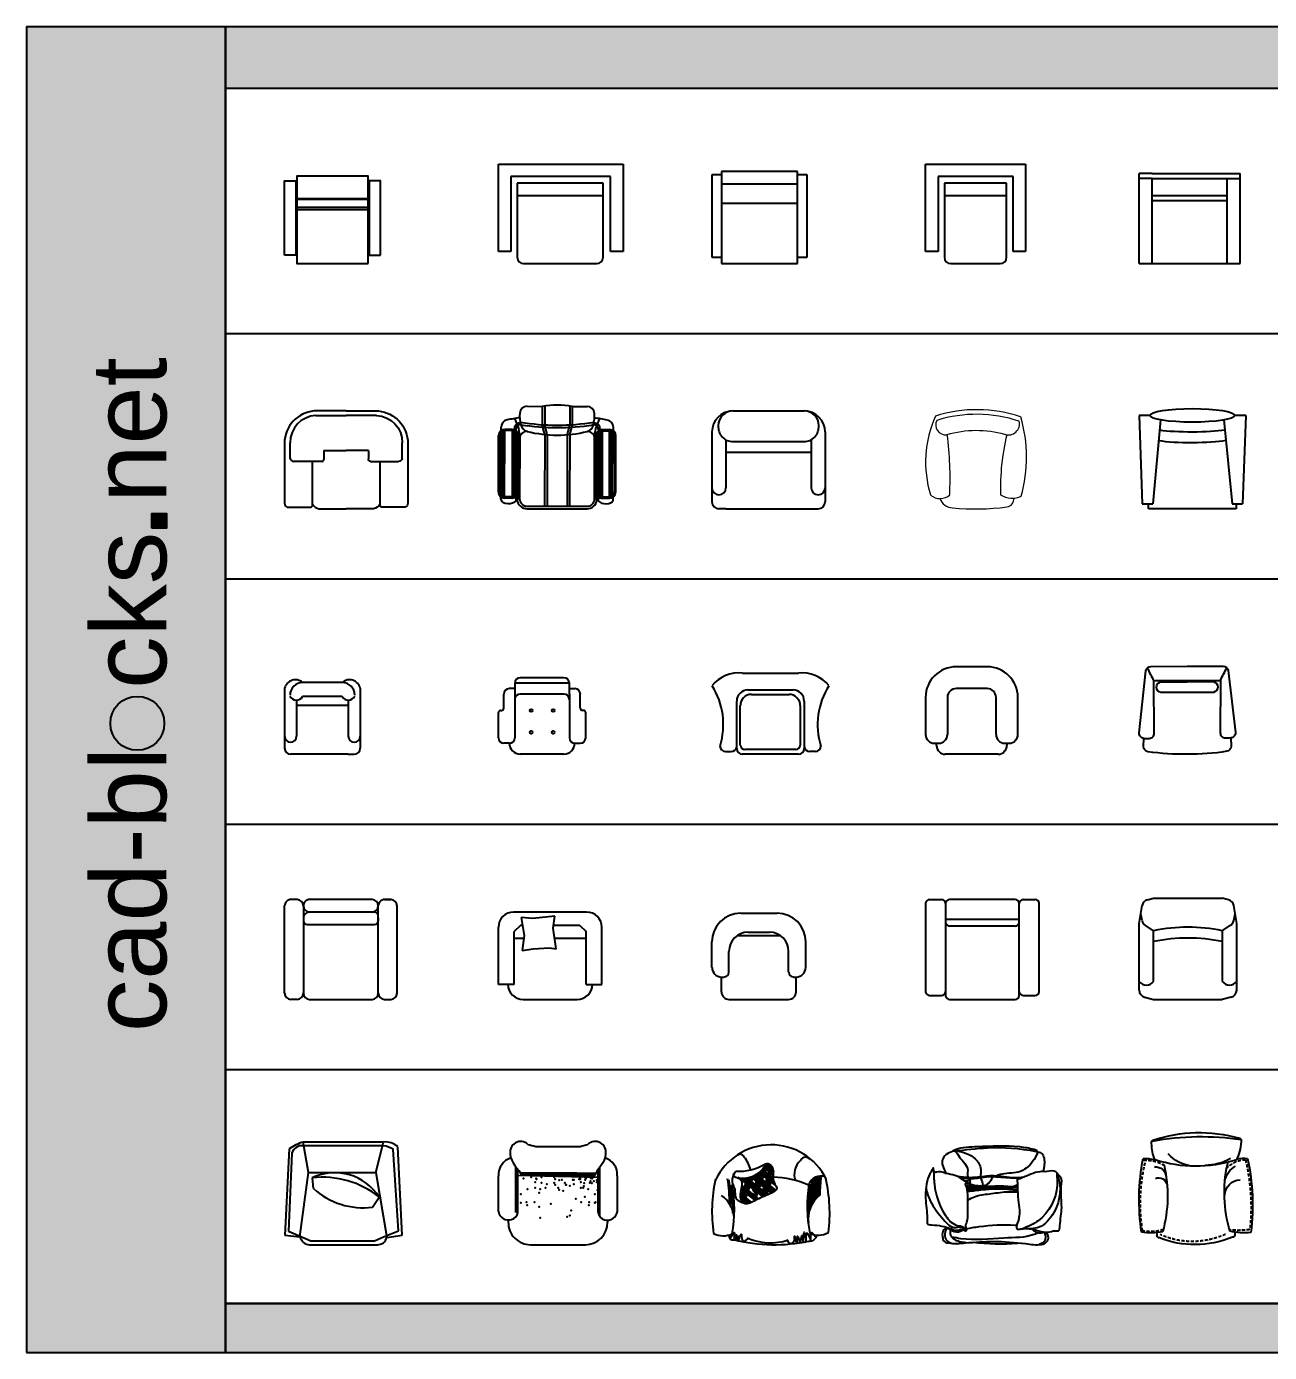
# Model space of a CAD drawing. Header units: millimetres. Extents: x 1046 to 21830, y 17926 to 28544.
# Drawn here: x 1046 to 11003, y 17926 to 28544 of the extents above; entities that cross this region are included whole.
import ezdxf

# ---------------------------------------------------------------- set-up
doc = ezdxf.new("R2010")
doc.units = ezdxf.units.MM
doc.linetypes.add('0', pattern=[0])
doc.linetypes.add('DASHED2', pattern=[0.375, 0.25, -0.125])
doc.layers.add('www.cad-blocks.net', color=7, linetype='Continuous')
doc.styles.get("Standard").update_dxf_attribs({"font": 'arial.ttf'})

# ---------------------------------------------------------------- blocks, each defined once
blk = doc.blocks.new('A$C03C326CD')
for p, q in [((98, 453), (669, 453)), ((98, 434), (668, 434))]:
    blk.add_line(p, q)
for points in [[(0, 66), (0, 662), (89, 662), (89, 66)], [(669, 522), (669, 700), (98, 700), (98, 522)], [(767, 66), (767, 662), (678, 662), (678, 66)], [(669, 0), (669, 512), (98, 512), (98, 0)]]:
    blk.add_lwpolyline(points, close=True)
blk = doc.blocks.new('A$C6CB91D56')
for p, q in [((0, 96), (0, 796)), ((0, 796), (999, 796)), ((999, 796), (999, 96)), ((100, 696), (100, 96)), ((899, 696), (100, 696)), ((151, 645), (151, 50)), ((839, 645), (151, 645)), ((839, 50), (839, 645)), ((899, 96), (899, 696)), ((151, 544), (839, 544)), ((100, 96), (0, 96)), ((201, 0), (789, 0)), ((999, 96), (899, 96))]:
    blk.add_line(p, q)
for centre, start, end in [((201, 50), 180, 270), ((789, 50), 270, 0)]:
    blk.add_arc(centre, 50, start, end)
blk = doc.blocks.new('A$C3012065B')
at = {"linetype": 'ByBlock'}
for p, q in [((76, 711), (0, 711)), ((0, 711), (0, 51)), ((686, 737), (76, 737)), ((76, 737), (76, 0)), ((686, 0), (686, 737)), ((762, 711), (686, 711)), ((762, 51), (762, 711)), ((686, 635), (76, 635)), ((76, 483), (686, 483)), ((0, 51), (76, 51)), ((76, 0), (686, 0)), ((686, 51), (762, 51))]:
    blk.add_line(p, q, dxfattribs=at)
blk = doc.blocks.new('A$C17377973')
for p, q in [((0, 96), (0, 796)), ((0, 796), (801, 796)), ((734, 796), (757, 796)), ((801, 796), (801, 96)), ((100, 696), (100, 96)), ((701, 696), (100, 696)), ((151, 645), (151, 50)), ((648, 645), (151, 645)), ((648, 50), (648, 645)), ((701, 96), (701, 696)), ((151, 544), (648, 544)), ((100, 96), (0, 96)), ((801, 96), (701, 96)), ((201, 0), (598, 0))]:
    blk.add_line(p, q)
for centre, start, end in [((201, 50), 180, 270), ((598, 50), 270, 0)]:
    blk.add_arc(centre, 50, start, end)
blk = doc.blocks.new('A$C7EDA418E')
at = {"ltscale": 100}
for points in [[(0, 0), (0, 900)], [(130, 900), (0, 900)], [(130, 850), (0, 850)], [(130, 900), (1010, 900)], [(130, 850), (1010, 850)], [(130, 0), (130, 850)], [(880, 0), (880, 850)], [(1010, 0), (1010, 900)], [(130, 682), (880, 682)], [(130, 632), (880, 632)], [(0, 0), (1010, 0)]]:
    blk.add_lwpolyline(points, dxfattribs=at)
blk = doc.blocks.new('A$C092F4DCE')
for p, q in [((250, 747), (493, 747)), ((493, 785), (260, 785)), ((493, 785), (726, 785)), ((736, 747), (493, 747)), ((0, 550), (0, 44)), ((986, 550), (986, 44)), ((44, 404), (44, 529)), ((315, 467), (315, 400)), ((315, 467), (493, 467)), ((671, 467), (493, 467)), ((671, 467), (671, 400)), ((942, 404), (942, 529)), ((298, 379), (74, 379)), ((222, 23), (222, 374)), ((688, 379), (912, 379)), ((764, 23), (764, 374)), ((21, 13), (207, 13)), ((965, 13), (779, 13)), ((275, 0), (493, 0)), ((711, 0), (493, 0))]:
    blk.add_line(p, q)
for centre, major_axis, start_param, end_param in [((260, 523), (-185, 185), 5.497787, 6.965606), ((259, 532), (-152, -152), 3.96922, 5.515036), ((74, 409), (-21.4, -21.4), -0.621926, 0.775969), ((294, 400), (-15.3, -15.3), 1.006219, 2.356194), ((34, 44), (-24.3, -24.3), -0.785398, 0.391074), ((207, 28), (-11.1, 11.1), 2.356194, 3.596215), ((296, 85), (-61.8, 61.8), 1.350196, 2.114626)]:
    blk.add_ellipse(centre, major_axis=major_axis, ratio=1, start_param=start_param, end_param=end_param)
at = {"extrusion": (0, 0, -1)}
for centre, major_axis, start_param, end_param in [((726, 523), (185, 185), 5.497787, 6.965606), ((727, 532), (152, -152), 3.96922, 5.515036), ((692, 400), (15.3, -15.3), 1.006219, 2.356194), ((912, 409), (21.4, -21.4), -0.621926, 0.775969), ((690, 85), (61.8, 61.8), 1.350196, 2.114626), ((779, 28), (11.1, 11.1), 2.356194, 3.596215), ((952, 44), (24.3, -24.3), -0.785398, 0.391074)]:
    blk.add_ellipse(centre, major_axis=major_axis, ratio=1, start_param=start_param, end_param=end_param, dxfattribs=at)
blk = doc.blocks.new('A$C1F3B0EC3')
blk.add_blockref('A$C092F4DCE', (0, 0))
blk = doc.blocks.new('A$C1D431C04')
for p, q in [((231, 821), (351, 820)), ((351, 820), (351, 671)), ((371, 824), (371, 671)), ((571, 823), (571, 671)), ((591, 820), (591, 671)), ((591, 820), (711, 820)), ((21, 626), (21, 653)), ((125, 637), (125, 634)), ((140, 637), (140, 626)), ((921, 625), (921, 652)), ((0, 136), (1, 586)), ((11, 586), (10, 136)), ((25, 93), (26, 630)), ((35, 89), (36, 634)), ((50, 86), (51, 634)), ((110, 636), (51, 636)), ((110, 626), (51, 626)), ((110, 634), (110, 86)), ((125, 634), (125, 88)), ((135, 629), (135, 93)), ((150, 586), (150, 136)), ((160, 586), (160, 136)), ((171, 561), (170, 81)), ((371, 596), (370, 20)), ((391, 596), (390, 20)), ((551, 595), (550, 20)), ((571, 595), (570, 20)), ((771, 560), (770, 80)), ((771, 560), (770, 80)), ((770, 80), (771, 560)), ((770, 80), (771, 560)), ((770, 80), (771, 560)), ((770, 80), (771, 560)), ((771, 560), (770, 80)), ((781, 585), (780, 135)), ((791, 585), (790, 135)), ((801, 636), (801, 625)), ((806, 628), (805, 92)), ((816, 633), (815, 87)), ((816, 636), (816, 633)), ((831, 633), (830, 85)), ((831, 635), (891, 635)), ((831, 625), (891, 625)), ((890, 85), (891, 633)), ((905, 87), (906, 633)), ((915, 92), (916, 628)), ((931, 585), (930, 135)), ((940, 135), (941, 585)), ((155, 114), (155, 76)), ((785, 113), (785, 75)), ((20, 78), (20, 96)), ((110, 96), (50, 96)), ((110, 86), (50, 86)), ((140, 96), (140, 61)), ((230, 21), (710, 20)), ((231, 1), (710, 0)), ((800, 95), (800, 61)), ((830, 95), (890, 95)), ((830, 85), (890, 85)), ((920, 77), (920, 95))]:
    blk.add_line(p, q)
for centre, radius, start, end in [((430, 747), 260, 176.0521, 196.3511), ((231, 761), 60, 89.9245, 176.0521), ((470, 105), 725, 80.3973, 99.4518), ((711, 760), 60, 3.797, 89.9245), ((511, 747), 260, 343.498, 3.797), ((81, 653), 60, 101.2265, 179.9245), ((468, -1299), 2050, 98.3397, 101.2265), ((178, 637), 52.1, 90.844, 179.3298), ((-82, 581), 253, 355.51, 34.1639), ((178, 637), 37.1, 85.0816, 179.3298), ((473, 2452), 1782, 260.384, 279.4651), ((244, 683), 63.7, 188.3982, 258.1178), ((473, 2482), 1832, 260.8203, 279.0288), ((-5362, -877), 5919, 14.4082, 15.1631), ((-5362, -877), 5939, 14.4082, 15.1631), ((6299, -893), 5939, 164.686, 165.4409), ((6299, -893), 5919, 164.686, 165.4409), ((698, 682), 63.7, 281.7313, 351.4509), ((764, 636), 37.1, 0.5193, 94.7675), ((764, 636), 52.1, 0.5193, 89.0051), ((1023, 579), 253, 145.6852, 184.3391), ((468, -1299), 2050, 78.6226, 81.5094), ((861, 652), 60, 359.9245, 78.6226), ((51, 586), 50, 89.9245, 179.9245), ((51, 586), 40, 89.9245, 179.9245), ((110, 586), 50, 359.9245, 89.9245), ((110, 586), 40, 359.9245, 89.9245), ((231, 561), 60, 89.9245, 179.9245), ((472, 1565), 975, 255.6745, 284.1746), ((711, 560), 60, 359.9245, 89.9245), ((711, 560), 60, 359.9245, 89.9245), ((831, 585), 50, 89.9245, 179.9245), ((831, 585), 40, 89.9245, 179.9245), ((891, 585), 50, 359.9245, 89.9245), ((891, 585), 40, 359.9245, 89.9245), ((50, 136), 50, 179.9245, 269.9245), ((50, 136), 40, 179.9245, 269.9245), ((110, 136), 50, 269.9245, 359.9245), ((110, 136), 40, 269.9245, 359.9245), ((830, 135), 50, 179.9245, 269.9245), ((830, 135), 40, 179.9245, 269.9245), ((890, 135), 50, 269.9245, 359.9245), ((890, 135), 40, 269.9245, 359.9245), ((50, 78), 30, 179.9245, 244.5167), ((80, 141), 99.6, 244.5167, 334.6712), ((230, 81), 80, 186.9876, 269.9245), ((230, 81), 60, 179.9245, 269.9245), ((710, 80), 60, 269.9245, 359.9245), ((710, 80), 80, 269.9245, 352.8615), ((860, 140), 99.6, 205.1779, 295.3324), ((890, 77), 30, 295.3324, 359.9245)]:
    blk.add_arc(centre, radius, start, end)
blk.add_point((849, 86))
blk = doc.blocks.new('A$C50944BC0')
for p, q in [((168, 784), (738, 784)), ((168, 784), (738, 784)), ((0, 616), (0, 56)), ((0, 616), (0, 56)), ((112, 552), (112, 168)), ((112, 552), (112, 168)), ((168, 538), (738, 538)), ((168, 538), (738, 538)), ((794, 552), (794, 168)), ((794, 552), (794, 168)), ((906, 616), (906, 56)), ((906, 616), (906, 56)), ((112, 454), (794, 454)), ((112, 454), (794, 454)), ((112, 0), (56, 0)), ((112, 0), (850, 0)), ((112, 0), (56, 0)), ((112, 0), (850, 0))]:
    blk.add_line(p, q)
for centre, radius, start, end in [((168, 616), 168, 90, 180), ((168, 616), 168, 90, 180), ((168, 666), 118, 90, 180), ((168, 666), 118, 90, 180), ((738, 666), 118, 0, 90), ((738, 616), 168, 0, 90), ((738, 666), 118, 0, 90), ((738, 616), 168, 0, 90), ((168, 656), 118, 174.9519, 269.843), ((737, 656), 118, 270.157, 5.0481), ((56, 168), 56, 180, 0), ((56, 168), 56, 180, 0), ((850, 168), 56, 180, 0), ((850, 168), 56, 180, 0), ((56, 56), 56, 180, 270), ((56, 56), 56, 180, 270), ((850, 56), 56, 270, 0), ((850, 56), 56, 270, 0)]:
    blk.add_arc(centre, radius, start, end)
blk = doc.blocks.new('A$C1F716782')
at = {"lineweight": 9, "ltscale": 50}
for centre, radius, start, end in [((409, -307), 1101, 71.3555, 107.4828), ((409, -307), 1064, 71.3555, 107.4828), ((907, 373), 907, 155.9492, 196.8116), ((161, 672), 79.7, 153.2373, 276.0677), ((664, 680), 88, 250.5996, 14.0283), ((-332, 410), 1141, 344.2535, 16.5668), ((409, -241), 867, 74.9188, 106.0821), ((-2640, 241), 2836, 357.4308, 7.1631), ((2408, 171), 1808, 166.5167, 181.8753), ((115, 200), 118, 229.7925, 312.4635), ((694, 255), 171, 237.0969, 295.0447), ((217, 112), 104, 196.1343, 269.0126), ((392, 2074), 2075, 265.0974, 277.1586), ((641, 82), 67.3, 278.6156, 2.2707)]:
    blk.add_arc(centre, radius, start, end, dxfattribs=at)
blk = doc.blocks.new('A$C4EDF6F6A')
for p, q in [((0, 747), (25, 39)), ((86, 747), (0, 747)), ((854, 747), (766, 747)), ((854, 747), (828, 39)), ((170, 712), (109, 39)), ((678, 712), (745, 39)), ((25, 39), (109, 39)), ((75, 0), (75, 39)), ((777, 0), (75, 0)), ((745, 39), (828, 39)), ((777, 39), (777, 0))]:
    blk.add_line(p, q)
blk.add_ellipse((426, 748), major_axis=(340, 0), ratio=0.159059)
for centre, start_param, end_param in [((419, 574), 3.822771, 5.656083), ((419, 660), 3.8581, 5.615488)]:
    blk.add_ellipse(centre, major_axis=(340, 0), ratio=0.125961, start_param=start_param, end_param=end_param)
blk = doc.blocks.new('A$C325F61DF')
for p, q in [((461, 574), (144, 574)), ((0, 528), (0, 48)), ((96, 433), (96, 144)), ((461, 461), (144, 461)), ((509, 433), (509, 144)), ((605, 528), (605, 48)), ((509, 389), (96, 389)), ((509, 0), (48, 0)), ((509, 0), (557, 0))]:
    blk.add_line(p, q)
for centre, radius, start, end in [((86, 507), 88.9, 49.4903, 166.0956), ((144, 473), 101, 90, 180), ((519, 507), 88.9, 13.9044, 130.5097), ((461, 473), 101, 0, 90), ((94, 491), 57.8, 207.5874, 328.9876), ((510, 491), 57.8, 211.0124, 332.4126), ((48, 144), 48, 180, 0), ((557, 144), 48, 180, 0), ((48, 48), 48, 180, 270), ((557, 48), 48, 270, 0)]:
    blk.add_arc(centre, radius, start, end)
blk = doc.blocks.new('A$C44D132AD')
at = {"linetype": '0'}
for p, q in [((569, 569), (131, 569)), ((131, 569), (131, 481)), ((175, 613), (525, 613)), ((569, 481), (569, 569)), ((44, 368), (44, 481)), ((131, 525), (88, 525)), ((131, 481), (131, 131)), ((525, 481), (175, 481)), ((569, 525), (613, 525)), ((569, 481), (569, 131)), ((656, 368), (656, 481)), ((0, 131), (0, 333)), ((18, 350), (26, 350)), ((683, 350), (674, 350)), ((700, 131), (700, 333)), ((88, 88), (44, 88)), ((525, 0), (175, 0)), ((613, 88), (656, 88))]:
    blk.add_line(p, q, dxfattribs=at)
for centre in [(263, 350), (438, 350), (263, 175), (438, 175)]:
    blk.add_circle(centre, 11.1, dxfattribs=at)
for centre, radius, start, end in [((175, 569), 43.8, 90, 180), ((525, 569), 43.8, 0, 90), ((88, 481), 43.8, 90, 180), ((175, 438), 43.8, 90, 180), ((525, 438), 43.8, 0, 90), ((613, 481), 43.8, 0, 90), ((18, 333), 17.5, 90, 180), ((26, 368), 17.5, 270, 0), ((674, 368), 17.5, 180, 270), ((683, 333), 17.5, 0, 90), ((44, 131), 43.8, 180, 270), ((88, 131), 43.8, 270, 0), ((613, 131), 43.8, 180, 270), ((656, 131), 43.8, 270, 0), ((175, 88), 87.5, 180, 270), ((525, 88), 87.5, 270, 0)]:
    blk.add_arc(centre, radius, start, end, dxfattribs=at)
blk = doc.blocks.new('A$C4FBD2DF0')
blk.add_blockref('A$C44D132AD', (0, 0))
blk = doc.blocks.new('A$C1CF2143D')
for p, q in [((244, 649), (693, 649)), ((199, 45), (199, 425)), ((288, 515), (649, 515)), ((317, 479), (617, 479)), ((738, 425), (738, 45)), ((227, 73), (227, 389)), ((706, 389), (706, 73)), ((109, 21), (154, 21)), ((671, 38), (263, 38)), ((828, 21), (783, 21)), ((694, 0), (243, 0))]:
    blk.add_line(p, q)
for centre, radius, start, end in [((214, 376), 275, 83.695, 141.0491), ((723, 376), 275, 38.9509, 96.305), ((-486, 238), 577, 342.6125, 32.5782), ((1423, 238), 577, 147.4218, 197.3875), ((288, 425), 89.8, 90, 180), ((317, 389), 89.8, 90, 180), ((617, 389), 89.8, 0, 90), ((649, 425), 89.8, 0, 90), ((109, 66), 44.9, 180, 270), ((154, 66), 44.9, 270, 351.2176), ((243, 45), 44.9, 180, 270), ((243, 45), 44.9, 180, 270), ((263, 73), 35.9, 180, 270), ((671, 73), 35.9, 270, 0), ((694, 45), 44.9, 270, 0), ((783, 66), 44.9, 186.9636, 270), ((828, 66), 44.9, 270, 0)]:
    blk.add_arc(centre, radius, start, end)
blk = doc.blocks.new('A$C012B424C')
at = {"linetype": '0'}
for p, q in [((494, 700), (245, 700)), ((0, 455), (0, 158)), ((175, 455), (175, 158)), ((494, 525), (245, 525)), ((564, 158), (564, 455)), ((739, 158), (739, 455)), ((70, 88), (105, 88)), ((88, 70), (88, 88)), ((581, 0), (158, 0)), ((634, 88), (669, 88)), ((651, 88), (651, 70))]:
    blk.add_line(p, q, dxfattribs=at)
for centre, radius, start, end in [((245, 455), 245, 90, 180), ((494, 455), 245, 0, 90), ((245, 455), 70, 90, 180), ((494, 455), 70, 0, 90), ((70, 158), 70, 180, 270), ((105, 158), 70, 270, 0), ((634, 158), 70, 180, 270), ((669, 158), 70, 270, 0), ((158, 70), 70, 180, 270), ((581, 70), 70, 270, 0)]:
    blk.add_arc(centre, radius, start, end, dxfattribs=at)
blk = doc.blocks.new('A$C120C4B01')
blk.add_blockref('A$C012B424C', (0, 0))
blk = doc.blocks.new('A$C450C3D2F')
at = {"linetype": 'ByBlock'}
for points in [[(38, 127, -0.428103), (0, 172), (54, 667, -0.381515), (94, 703), (383, 704), (672, 705, -0.381515), (713, 669), (771, 175, -0.428103), (733, 130), (736, 64, -0.379836), (702, 23, -0.046497), (386, 1, -0.046497), (70, 20, -0.379836), (35, 61), (38, 127)], [(38, 127), (81, 127, 0.416261), (121, 168), (117, 589), (384, 591), (651, 591), (649, 170, 0.416261), (690, 130), (733, 130)]]:
    blk.add_lwpolyline(points, format="xyb", dxfattribs=at)
blk.add_lwpolyline([(171, 579), (384, 580), (596, 581, -0.765989), (596, 495), (384, 494), (172, 493, -0.765989)], format="xyb", close=True, dxfattribs=at)
for centre, start, end in [((3048, 2175), 206.4634, 208.4155), ((-2294, 2154), 332.0407, 333.9928)]:
    blk.add_arc(centre, 3333, start, end, dxfattribs=at)
blk = doc.blocks.new('A$C1A0A04C0')
for p, q in [((0, 50), (0, 750)), ((100, 800), (50, 800)), ((150, 750), (150, 50)), ((700, 800), (200, 800)), ((750, 50), (750, 750)), ((800, 800), (850, 800)), ((850, 800), (800, 800)), ((900, 50), (900, 750)), ((150, 650), (150, 630)), ((720, 700), (200, 700)), ((750, 630), (750, 670)), ((750, 630), (750, 650)), ((750, 650), (750, 630)), ((180, 600), (720, 600)), ((750, 50), (750, 630)), ((100, 0), (50, 0)), ((200, 0), (700, 0)), ((800, 0), (850, 0))]:
    blk.add_line(p, q)
for centre, radius, start, end in [((50, 750), 50, 89.991, 179.991), ((100, 750), 50, 359.991, 89.991), ((200, 750), 50, 89.991, 179.991), ((200, 750), 50, 179.991, 269.991), ((700, 750), 50, 359.991, 89.991), ((700, 750), 50, 269.991, 359.991), ((800, 750), 50, 89.991, 179.991), ((850, 750), 50, 359.991, 89.991), ((200, 650), 50, 89.991, 179.991), ((720, 670), 30, 359.991, 89.991), ((180, 630), 30, 179.991, 269.991), ((720, 630), 30, 269.991, 359.991), ((50, 50), 50, 179.991, 269.991), ((100, 50), 50, 269.991, 359.991), ((200, 50), 50, 179.991, 269.991), ((700, 50), 50, 269.991, 359.991), ((800, 50), 50, 179.991, 269.991), ((850, 50), 50, 269.991, 359.991)]:
    blk.add_arc(centre, radius, start, end)
blk = doc.blocks.new('A$C479E6B61')
for p, q in [((707, 700), (122, 700)), ((183, 655), (206, 513)), ((276, 647), (183, 655)), ((451, 666), (276, 647)), ((440, 571), (451, 666)), ((0, 119), (0, 578)), ((176, 593), (126, 543)), ((193, 593), (176, 593)), ((463, 406), (440, 571)), ((652, 593), (443, 593)), ((652, 593), (702, 543)), ((828, 119), (828, 578)), ((203, 487), (126, 487)), ((206, 513), (191, 391)), ((702, 487), (452, 487)), ((191, 391), (279, 406)), ((279, 406), (406, 414)), ((406, 414), (463, 406)), ((126, 119), (0, 119)), ((702, 119), (828, 119))]:
    blk.add_line(p, q)
at = {"linetype": 'ByBlock'}
for p, q in [((126, 119), (126, 543)), ((702, 119), (702, 543)), ((198, 0), (631, 0))]:
    blk.add_line(p, q, dxfattribs=at)
for centre, start, end in [((122, 578), 90, 180), ((707, 578), 0, 90)]:
    blk.add_arc(centre, 122, start, end)
for centre, start, end in [((198, 122), 181.1464, 270), ((631, 122), 270, 358.8536)]:
    blk.add_arc(centre, 122, start, end, dxfattribs=at)
blk = doc.blocks.new('A$C23436B95')
for p, q in [((230, 691), (521, 691)), ((289, 538), (461, 538)), ((0, 256), (0, 461)), ((206, 513), (544, 513)), ((751, 256), (751, 461)), ((136, 218), (136, 385)), ((614, 218), (614, 385)), ((77, 60), (77, 179)), ((77, 179), (98, 179)), ((653, 179), (674, 179)), ((674, 60), (674, 179)), ((136, 0), (614, 0))]:
    blk.add_line(p, q)
for centre, radius, start, end in [((230, 461), 230, 90, 180), ((521, 461), 230, 360, 90), ((289, 385), 153, 90, 180), ((461, 385), 153, 360, 90), ((77, 256), 76.5, 180, 270), ((98, 218), 38.2, 270, 360), ((653, 218), 38.2, 180, 270), ((674, 256), 76.5, 270, 360), ((136, 60), 59.8, 180, 270), ((614, 60), 59.8, 270, 360)]:
    blk.add_arc(centre, radius, start, end)
blk = doc.blocks.new('A$C4C4E70BA')
for p, q in [((0, 768), (0, 64)), ((32, 800), (128, 800)), ((160, 768), (160, 32)), ((160, 768), (160, 32)), ((718, 800), (192, 800)), ((750, 32), (750, 768)), ((782, 800), (878, 800)), ((910, 64), (910, 768)), ((750, 640), (160, 640)), ((718, 587), (192, 587)), ((32, 32), (128, 32)), ((192, 0), (718, 0)), ((782, 32), (878, 32))]:
    blk.add_line(p, q)
for centre, start, end in [((32, 768), 90, 180), ((128, 768), 0, 90), ((192, 768), 90, 180), ((718, 768), 0, 90), ((782, 768), 90, 180), ((878, 768), 0, 90), ((192, 619), 180, 270), ((718, 619), 270, 0), ((32, 64), 180, 270), ((128, 64), 270, 0), ((192, 32), 180, 270), ((718, 32), 270, 0), ((782, 64), 180, 270), ((878, 64), 270, 0)]:
    blk.add_arc(centre, 32, start, end)
blk = doc.blocks.new('µ¥ÈËSOFA')
at = {"color": 0, "linetype": 'ByBlock'}
for p, q in [((57.3, 597.1), (79.4, 730.2)), ((119.3, 773.3), (164.4, 784.6)), ((164.4, 784.6), (673.3, 784.6)), ((718.5, 773.3), (673.3, 784.6)), ((780.5, 597.1), (758.3, 730.2)), ((57.3, 103.2), (57.3, 597.1)), ((79.7, 618.9), (69.4, 670.2)), ((758.1, 618.9), (768.3, 670.2)), ((780.5, 103.2), (780.5, 597.1)), ((164.4, 543.5), (102.5, 584.8)), ((164.4, 168.5), (164.4, 543.5)), ((673.3, 543.5), (735.2, 584.8)), ((673.3, 543.5), (673.3, 168.5)), ((97.9, 51.3), (164.4, 34.6)), ((164.4, 34.6), (673.3, 34.6)), ((739.9, 51.3), (673.3, 34.6))]:
    blk.add_line(p, q, dxfattribs=at)
for centre, radius, start, end in [((132.3, 721.4), 53.6, 104.03624, 170.53768), ((705.5, 721.4), 53.6, 9.46232, 75.96376), ((132.2, 629.4), 53.6, 191.30993, 236.30993), ((705.5, 629.4), 53.6, 303.69007, 348.69007), ((418.9, -651.8), 1222.1, 77.98199, 102.01801), ((418.9, -732.1), 1222.1, 77.98199, 102.01801), ((110.8, 208.7), 67, 216.8699, 323.1301), ((110.8, 103.2), 53.6, 180, 255.96376), ((726.9, 208.7), 67, 216.8699, 323.1301), ((726.9, 103.2), 53.6, 284.03624, 0)]:
    blk.add_arc(centre, radius, start, end, dxfattribs=at)
blk = doc.blocks.new('A$C5CB76BC3')
at = {"xscale": 1.5, "yscale": 1.5, "zscale": 1.5}
blk.add_blockref('µ¥ÈËSOFA', (-86, -52), dxfattribs=at)
blk = doc.blocks.new('A$C06636D71')
for p, q in [((120, 1012), (56, 861)), ((85, 1045), (70, 910)), ((853, 1007), (85, 1045)), ((814, 983), (120, 1012)), ((56, 861), (33, 812)), ((70, 910), (643, 833)), ((643, 833), (642, 235)), ((643, 833), (913, 880)), ((880, 165), (880, 880)), ((913, 165), (913, 880)), ((0, 824), (0, 221)), ((33, 812), (33, 245)), ((595, 801), (500, 791)), ((33, 245), (70, 167)), ((334, 265), (424, 204)), ((642, 235), (65, 137)), ((65, 137), (84, 0)), ((70, 167), (124, 33)), ((642, 235), (913, 165)), ((84, 0), (872, 40)), ((124, 33), (848, 79))]:
    blk.add_line(p, q)
for centre, radius, start, end in [((787, 893), 93.9, 352.1574, 73.5533), ((557, 789), 367, 14.296, 36.4061), ((90, 821), 90.4, 102.8666, 178.5307), ((980, 350), 651, 137.4054, 187.4999), ((171, 599), 469, 302.5848, 25.4491), ((-214, 709), 814, 321.5722, 6.4616), ((83, 219), 83.5, 178.4311, 257.461), ((602, 220), 284, 330.18, 348.8415), ((742, 151), 172, 319.4072, 4.5532)]:
    blk.add_arc(centre, radius, start, end)
blk = doc.blocks.new('A$C54614AF4')
at = {"rotation": 90}
blk.add_blockref('A$C06636D71', (1045, 0), dxfattribs=at)
blk = doc.blocks.new('A$C14440869')
for p, q in [((299, 787), (654, 787)), ((0, 267), (1, 552)), ((141, 259), (141, 622)), ((155, 258), (156, 602)), ((798, 537), (157, 553)), ((799, 258), (798, 602)), ((813, 225), (813, 622)), ((954, 267), (953, 552)), ((79, 198), (79, 180)), ((875, 196), (875, 180)), ((257, 0), (697, 0))]:
    blk.add_line(p, q)
for centre, radius, start, end in [((178, 742), 84.9, 46.4058, 190.9946), ((491, 1647), 881, 253.2515, 257.4746), ((463, 1647), 881, 282.5254, 286.7485), ((776, 742), 84.9, 349.0054, 133.5942), ((146, 558), 145, 108.7163, 182.3743), ((811, 560), 142, 356.766, 72.1434), ((235, -29958), 30532, 88.9813, 90.1109), ((164, -28910), 29470, 88.8211, 89.9633), ((80, 279), 80.7, 188.2473, 288.8842), ((90, 265), 65, 283.9696, 353.4821), ((872, 269), 73.4, 188.2144, 251.9677), ((870, 281), 85.3, 255.8372, 350.3327), ((258, 179), 179, 179.795, 269.795), ((696, 179), 179, 270.205, 0.205)]:
    blk.add_arc(centre, radius, start, end)
for points in [[(95, 726), (95, 660), (167, 599), (183, 560)], [(859, 726), (859, 660), (787, 599), (771, 554)]]:
    blk.add_open_spline(points, degree=3)
for p in [(262, 541), (346, 541), (358, 565), (447, 541), (467, 549), (656, 561), (656, 533), (692, 541), (741, 533), (753, 569), (765, 545), (201, 529), (234, 444), (294, 500), (294, 456), (302, 529), (306, 524), (334, 444), (346, 496), (378, 456), (387, 484), (447, 496), (455, 524), (455, 480), (479, 456), (487, 516), (487, 440), (507, 520), (519, 432), (531, 496), (539, 480), (543, 480), (572, 472), (596, 520), (604, 520), (604, 484), (648, 524), (652, 529), (656, 524), (660, 500), (660, 456), (680, 456), (684, 468), (688, 492), (696, 520), (700, 529), (720, 444), (733, 496), (737, 508), (749, 492), (752, 529), (765, 508), (789, 516), (789, 500), (793, 436), (181, 404), (181, 336), (226, 340), (290, 340), (326, 416), (419, 328), (620, 368), (664, 340), (692, 384), (728, 340), (773, 404), (773, 336), (777, 340), (230, 316), (326, 303), (334, 215), (551, 223), (572, 235), (584, 275), (724, 316)]:
    blk.add_point(p)
blk = doc.blocks.new('A$C68D44F0A')
at = {"ltscale": 0.8}
for p, q in [((408.9, 485.4), (346.4, 534.5)), ((409.5, 493.7), (352.8, 538.2)), ((407.3, 509.1), (368.1, 539.8)), ((340.5, 319.8), (173.7, 450.6)), ((236.5, 446.4), (190.4, 312.1)), ((243.3, 447.9), (193.1, 302)), ((253.5, 450.6), (195.5, 282)), ((349.5, 323.7), (197.1, 443.1)), ((263, 452.5), (204.2, 281.4)), ((358.3, 327.5), (210.5, 443.3)), ((269.6, 445.3), (212.3, 278.6)), ((367.5, 331.5), (223.4, 444.4)), ((373.6, 334.1), (231.5, 445.5)), ((397.6, 344.8), (260, 452.7)), ((405.1, 348.5), (268.3, 455.7)), ((317, 484.6), (273.5, 358)), ((325.9, 492.5), (277.2, 350.8)), ((414.8, 354), (279.1, 460.4)), ((343.5, 516.5), (282.5, 338.9)), ((420.5, 358), (285.7, 463.7)), ((349.9, 509.4), (287, 326.3)), ((356.6, 502.2), (287.7, 301.8)), ((427.1, 364.3), (294.2, 468.5)), ((425.7, 394), (313.6, 481.8)), ((414.1, 417.1), (322.3, 489.1)), ((409.6, 434.5), (330.3, 496.7)), ((394.1, 522.5), (335.4, 351.7)), ((408.1, 447.2), (336.5, 503.3)), ((398.6, 517.6), (339.1, 344.5)), ((408.4, 477.3), (340, 530.9)), ((405.4, 510.2), (344.3, 332.7)), ((407.8, 465.8), (345.7, 514.5)), ((407.8, 465.1), (360.9, 328.6)), ((289.4, 295.2), (195.9, 368.4)), ((298.1, 299.8), (198, 378.2)), ((304.3, 302.9), (199.3, 385.2)), ((312.4, 306.9), (200.7, 394.5)), ((389, 436.8), (348.9, 320.1)), ((253.9, 277.6), (189.4, 328.2)), ((244.9, 274.8), (189.6, 318.2)), ((259.3, 279.8), (189.9, 334.2)), ((265.6, 282.6), (190.7, 341.3)), ((232.8, 273.1), (192, 305.1)), ((225.3, 273.7), (195.2, 297.2))]:
    blk.add_line(p, q, dxfattribs=at)
for centre, radius, start, end in [((394.7, 256.2), 410.2, 26.38653, 154.90262), ((179.1, 825.4), 335.6, 266.75028, 301.21889), ((188.1, 574.7), 29, 19.00638, 131.97876), ((43, 446.8), 220.5, 13.69322, 38.51312), ((364.7, 495), 44.9, 356.26471, 105.01291), ((674.5, 469.6), 125.2, 132.53505, 199.53239), ((625.2, 543), 40.1, 34.03219, 151.97167), ((201.9, 623.4), 180.4, 258.84033, 324.04177), ((403.1, 388.4), 140.4, 93.36861, 113.15131), ((398.5, -162.6), 612.6, 66.05479, 89.11375), ((725.2, 375), 83.2, 69.16775, 159.9582), ((1631.2, 305.1), 962, 171.67379, 181.91699), ((1639.6, 311.9), 962, 171.79996, 181.5467), ((1649.7, 320.4), 962, 172.06608, 181.2569), ((1661.6, 323.9), 962, 172.0757, 180.67604), ((1673.4, 329), 962, 172.29662, 180.30935), ((1681.9, 329.1), 962, 172.29471, 179.88876), ((1007.9, 220), 1008.2, 167.60389, 188.25902), ((-845.4, 287.6), 962, 358.88937, 9.13256), ((-835.2, 272.5), 962, 358.64875, 9.63997), ((-821.4, 238.7), 962, 358.32747, 9.63997), ((-812.7, 238.8), 962, 350.07347, 9.63997), ((1597.7, 255.7), 962, 171.16639, 190.73288), ((1607.8, 255.8), 962, 171.16639, 182.47888), ((1621.1, 289.8), 962, 171.16639, 182.1576), ((-222.5, 211.4), 1008.2, 352.54734, 13.20246), ((-43.4, 170.2), 190.8, 6.40171, 55.77946), ((849.4, 168.6), 207.7, 128.56061, 186.74515), ((74.8, 200.7), 141.2, 242.7546, 295.19172), ((141.2, 60.6), 28.7, 167.92174, 282.96838), ((416.7, 1122), 1122.2, 256.12564, 281.8207), ((389.4, 387.4), 375.1, 245.66485, 288.64709), ((653.9, 68.5), 45.4, 260.78692, 358.88215), ((710.8, 205.2), 141.2, 245.61464, 298.05176)]:
    blk.add_arc(centre, radius, start, end, dxfattribs=at)
blk.add_spline([(409.5, 492.1), (419.4, 405), (432.1, 377.1), (385.6, 339.4), (289.2, 295.1), (217.7, 275.9), (198.8, 291.3), (192.2, 350.5), (185.3, 437.6), (144.6, 465.3), (156.9, 487.2), (138.5, 452.8), (151.5, 368.9), (158.2, 312.9), (220.8, 275.9)], degree=3, dxfattribs=at)
for points, knots in [([(122.7, 41.7), (135.9, 65.7), (160.7, 110.4), (137.5, 7.9), (172.4, 96.2), (149.7, 3.9), (188.5, 85.6), (166.3, -17.1), (199.4, 106.2), (195.1, 7.6), (223.4, 22.5), (242.2, 42.4)], [0, 0, 0, 0, 57.045813, 106.605856, 145.753582, 187.738083, 225.768641, 267.753142, 329.173397, 375.417004, 444.077394, 444.077394, 444.077394, 444.077394]), ([(501.1, 29.3), (508.9, 13.8), (522.6, 2.8), (555.9, 21.3), (542.5, 90.7), (571, -28.7), (567.4, 100), (590.1, -31.3), (599, 105.5), (613.1, -44.3), (610, 149.8), (632.9, -33.7), (624.1, 130.6), (668.9, -10.1), (651.5, 104.1), (678.2, 70.2), (690.1, 55.1)], [1463.791949, 1463.791949, 1463.791949, 1463.791949, 1526.610665, 1545.633724, 1591.404897, 1647.920957, 1701.677524, 1758.193584, 1817.207555, 1875.355784, 1959.324785, 2033.132465, 2101.97371, 2166.612579, 2223.755331, 2269.563488, 2269.563488, 2269.563488, 2269.563488])]:
    blk.add_open_spline(points, degree=3, knots=knots, dxfattribs=at)
blk = doc.blocks.new('A$C4F7F6E58')
at = {"ltscale": 0.8}
blk.add_arc((589, 1807), 1800, 263.3519, 274.6778, dxfattribs=at)
for points, knots in [([(228, 750), (210, 745), (174, 734), (113, 672), (143, 612), (163, 572)], [0, 0, 0, 0, 71.10826, 148.314414, 301.164142, 301.164142, 301.164142, 301.164142]), ([(212, 746), (213, 747), (219, 756), (289, 782), (465, 787), (683, 801), (834, 773), (886, 762), (891, 751), (892, 746)], [17.99656, 17.99656, 17.99656, 17.99656, 24.654541, 59.355785, 289.542515, 728.551681, 882.30278, 904.288941, 924.788376, 924.788376, 924.788376, 924.788376]), ([(228, 750), (318, 761), (538, 788), (765, 772), (933, 738), (960, 671), (949, 621), (941, 585)], [0, 0, 0, 0, 350.70006, 858.205579, 917.075962, 972.848208, 1113.682742, 1113.682742, 1113.682742, 1113.682742]), ([(239, 752), (249, 735), (281, 682), (353, 623), (328, 546), (359, 520), (356, 500), (354, 487)], [0, 0, 0, 0, 79.489254, 242.739997, 314.65082, 339.438853, 386.590051, 386.590051, 386.590051, 386.590051]), ([(252, 753), (314, 737), (408, 709), (451, 600), (437, 551), (447, 517), (458, 489), (455, 465), (454, 460)], [14.22546, 14.22546, 14.22546, 14.22546, 248.732969, 375.734785, 418.155281, 441.003934, 511.971111, 531.951261, 531.951261, 531.951261, 531.951261]), ([(898, 739), (886, 714), (854, 646), (746, 561), (632, 577), (576, 554), (565, 550)], [0, 0, 0, 0, 109.257629, 294.294606, 484.078985, 528.781997, 528.781997, 528.781997, 528.781997]), ([(86, 580), (109, 591), (184, 558), (270, 555), (311, 503), (359, 520), (314, 495), (343, 433), (331, 331), (347, 211), (316, 146), (334, 110), (306, 111), (292, 132), (252, 106), (170, 145), (101, 156), (8, 162), (15, 200), (10, 271), (-9, 395), (12, 535), (47, 590), (64, 626), (63, 592), (73, 579), (83, 578), (86, 580)], [0, 0, 0, 0, 100.597406, 281.319891, 315.054718, 349.509689, 389.200281, 408.162693, 598.959573, 792.637569, 852.601939, 880.830983, 902.666946, 929.495226, 968.022274, 1050.611483, 1254.96923, 1301.260424, 1329.316584, 1382.311494, 1591.546287, 1820.820862, 1871.094845, 1893.578982, 1925.370652, 1945.336599, 1957.814292, 1957.814292, 1957.814292, 1957.814292]), ([(64, 602), (65, 562), (68, 434), (121, 271), (225, 150), (303, 151), (318, 124), (323, 114)], [0, 0, 0, 0, 153.199383, 498.931474, 658.942203, 726.134726, 768.614124, 768.614124, 768.614124, 768.614124]), ([(253, 548), (286, 544), (348, 536), (433, 544), (497, 553), (560, 554), (630, 547), (709, 534), (761, 540), (783, 543)], [0, 0, 0, 0, 130.481225, 241.871234, 329.653071, 382.635961, 489.129551, 603.809277, 691.391283, 691.391283, 691.391283, 691.391283]), ([(280, 536), (310, 533), (360, 527), (436, 535), (505, 549), (584, 543), (656, 538), (719, 533), (754, 535), (769, 536)], [0, 0, 0, 0, 118.476382, 194.076844, 297.117853, 393.933927, 499.659542, 579.515716, 637.850776, 637.850776, 637.850776, 637.850776]), ([(552, 550), (549, 548), (542, 542), (527, 531), (516, 491), (483, 477), (460, 468)], [0, 0, 0, 0, 12.396318, 35.253043, 71.848794, 163.317226, 163.317226, 163.317226, 163.317226]), ([(752, 526), (782, 539), (834, 561), (910, 590), (975, 580), (1041, 601), (1061, 560), (1098, 533), (1076, 430), (1100, 301), (1077, 198), (1073, 103), (1039, 113), (1006, 107), (957, 94), (871, 125), (803, 134), (713, 117), (740, 180), (750, 225), (754, 285), (740, 366), (735, 446), (737, 494), (727, 554), (747, 524), (752, 526)], [0, 0, 0, 0, 127.427681, 224.276404, 302.261986, 392.779016, 437.096694, 463.557063, 563.507143, 784.838909, 976.246821, 1028.506194, 1069.058754, 1082.809516, 1162.638681, 1258.731906, 1422.314775, 1462.867277, 1544.873185, 1583.434163, 1661.617215, 1768.019408, 1911.553131, 1945.84397, 1998.930645, 2021.420543, 2021.420543, 2021.420543, 2021.420543]), ([(1056, 563), (1064, 534), (1090, 432), (1052, 269), (926, 122), (821, 126), (773, 128)], [0, 0, 0, 0, 117.484834, 407.414781, 620.246611, 799.395046, 799.395046, 799.395046, 799.395046]), ([(1050, 569), (1053, 538), (1065, 400), (963, 208), (822, 147), (780, 128)], [0, 0, 0, 0, 123.587716, 539.784626, 717.53011, 717.53011, 717.53011, 717.53011]), ([(3, 450), (13, 414), (42, 321), (127, 222), (214, 118), (295, 153), (311, 117), (325, 118), (331, 118)], [0, 0, 0, 0, 141.86292, 373.630524, 526.427539, 601.735045, 630.296438, 651.966247, 651.966247, 651.966247, 651.966247]), ([(324, 476), (335, 472), (363, 461), (411, 458), (447, 458), (465, 458)], [0, 0, 0, 0, 46.593931, 114.59593, 186.8347, 186.8347, 186.8347, 186.8347]), ([(326, 498), (341, 487), (382, 461), (459, 464), (543, 467), (621, 469), (690, 455), (725, 469), (739, 475)], [49.606189, 49.606189, 49.606189, 49.606189, 124.052713, 239.571345, 333.3214, 456.942517, 542.38691, 600.329448, 600.329448, 600.329448, 600.329448]), ([(328, 502), (339, 496), (367, 480), (433, 470), (511, 467), (590, 473), (651, 469), (701, 464), (726, 476), (736, 481)], [0, 0, 0, 0, 45.174964, 125.558829, 256.610972, 349.076861, 433.189907, 497.197145, 539.983253, 539.983253, 539.983253, 539.983253]), ([(331, 455), (347, 456), (369, 456), (391, 459), (396, 459)], [0, 0, 0, 0, 63.690529, 84.680578, 84.680578, 84.680578, 84.680578]), ([(338, 439), (366, 443), (451, 453), (584, 461), (689, 449), (735, 444)], [0, 0, 0, 0, 108.049196, 333.891802, 517.629591, 517.629591, 517.629591, 517.629591]), ([(339, 358), (356, 368), (409, 398), (517, 405), (632, 427), (709, 424), (740, 423)], [0, 0, 0, 0, 74.526832, 235.368216, 411.08678, 532.069418, 532.069418, 532.069418, 532.069418]), ([(340, 427), (379, 432), (452, 442), (568, 449), (663, 447), (721, 435), (738, 431)], [0, 0, 0, 0, 151.37946, 288.564606, 452.874576, 518.766039, 518.766039, 518.766039, 518.766039]), ([(159, 133), (150, 123), (132, 103), (134, 63), (142, 22), (218, 5), (346, 17), (555, 32), (757, 16), (895, -5), (965, 9), (993, 56), (977, 87), (969, 103)], [0, 0, 0, 0, 48.943013, 103.025949, 148.534553, 195.328972, 375.361256, 667.155028, 1003.182997, 1165.538814, 1206.58239, 1274.47318, 1338.225006, 1338.225006, 1338.225006, 1338.225006]), ([(169, 134), (162, 119), (146, 85), (169, 12), (221, 9), (248, 7)], [0, 0, 0, 0, 62.883797, 147.829924, 245.663948, 245.663948, 245.663948, 245.663948]), ([(166, 141), (180, 131), (213, 106), (268, 98), (294, 115), (301, 119)], [0, 0, 0, 0, 69.56601, 160.233414, 189.860891, 189.860891, 189.860891, 189.860891]), ([(197, 116), (197, 98), (197, 70), (245, 29), (289, 22), (323, 17)], [0, 0, 0, 0, 65.355661, 103.354857, 233.394712, 233.394712, 233.394712, 233.394712]), ([(326, 126), (360, 135), (489, 156), (625, 163), (725, 155), (729, 155)], [89.052228, 89.052228, 89.052228, 89.052228, 222.96578, 599.021538, 613.61065, 613.61065, 613.61065, 613.61065]), ([(855, 122), (863, 115), (887, 96), (925, 93), (947, 101), (950, 102)], [0, 0, 0, 0, 40.128951, 118.809172, 131.501248, 131.501248, 131.501248, 131.501248]), ([(912, 97), (898, 91), (809, 55), (592, 58), (372, 28), (235, 56), (213, 60)], [0, 0, 0, 0, 58.661068, 375.93507, 825.814021, 916.361162, 916.361162, 916.361162, 916.361162]), ([(953, 98), (958, 72), (969, 26), (926, 8), (907, 0)], [0, 0, 0, 0, 88.639768, 160.999132, 160.999132, 160.999132, 160.999132])]:
    blk.add_open_spline(points, degree=3, knots=knots, dxfattribs=at)
for points in [[(295, 523), (300, 519), (305, 515), (311, 510)], [(736, 462), (723, 461), (710, 460), (697, 459)]]:
    blk.add_open_spline(points, degree=3, dxfattribs=at)
blk = doc.blocks.new('A$C6F561ED1')
at = {"color": 0, "ltscale": 100}
blk.add_line((892, 717), (907, 713), dxfattribs=at)
at = {"color": 0, "linetype": 'Continuous', "ltscale": 100}
blk.add_line((730, 116), (744, 112), dxfattribs=at)
at = {"color": 0, "linetype": 'Continuous', "ltscale": 100, "extrusion": (0, 0, -1)}
for centre, major_axis, ratio, start_param, end_param in [((4369, -98), (-4360, 606), 0.503217, -0.099942, 0.214032), ((1284, 194), (225, 1691), 0.750315, 4.663696, 5.085641), ((188, 949), (-18.5, 5), 0.984192, 0.38023, 1.12219), ((121, 686), (-283, 77), 0.984192, 1.529313, 2.0562), ((507, 898), (-173, 47), 0.984192, 5.98288, 6.477294), ((259, -726), (-1671, 452), 0.984192, 1.361005, 1.705577), ((-5774, 2641), (-6046, 2150), 0.400207, 2.989304, 3.24055), ((314, 879), (-18.5, 5), 0.984192, 1.653251, 2.678695), ((551, 907), (-171, 46), 0.984192, 4.909161, 5.794198), ((620, 842), (-125, 34), 0.984192, 4.769041, 6.255487), ((506, 889), (-173, 47), 0.984192, 5.53174, 5.610849), ((849, 1754), (-1049, 284), 0.984192, 4.434658, 4.931568), ((437, 921), (-476, 129), 0.984192, 3.034066, 3.384665), ((-5124, 2430), (-6006, 2092), 0.343909, 2.983187, 3.250897), ((902, 695), (-18.5, 5), 0.984192, 1.570796, 3.141593), ((-12, 653), (-309, 84), 0.984192, 3.27615, 3.961724), ((312, 169), (-173, 47), 0.984192, 0.672337, 0.751446), ((172, -751), (-1049, 284), 0.984192, 1.351617, 1.848811), ((19, 289), (-18.5, 5), 0.984192, 5.037654, 5.875962), ((19, 289), (-18.5, 5), 0.984192, 5.125482, 5.862984), ((124, 699), (-433, 117), 0.984192, 4.422091, 4.714501), ((322, 140), (-196, 53), 0.984192, 6.168778, 6.632923), ((144, 276), (-18.5, 5), 0.984192, 3.65153, 4.746945), ((144, 276), (-18.5, 5), 0.984192, 3.706716, 4.757122), ((150, 274), (-18.5, 5), 0.984192, 3.60449, 4.629934), ((296, 224), (-85.6, 23.1), 0.984192, 6.223146, 7.836352), ((369, 232), (-66.2, 17.9), 0.984192, 5.889621, 7.690278), ((884, 1668), (-1647, 445), 0.984192, 4.569351, 4.916559), ((233, 207), (-480, 130), 0.984192, 2.960018, 3.308849), ((749, 130), (-18.5, 5), 0.984192, 3.141593, 4.712389)]:
    blk.add_ellipse(centre, major_axis=major_axis, ratio=ratio, start_param=start_param, end_param=end_param, dxfattribs=at)
at = {"color": 0, "linetype": 'DASHED2', "ltscale": 100, "extrusion": (0, 0, -1)}
for centre, major_axis, ratio, start_param, end_param in [((568, 905), (-216, 58), 0.984192, 5.466903, 6.302851), ((296, -649), (-1576, 426), 0.984192, 1.344446, 1.689116), ((153, 951), (-728, 197), 0.984192, 3.022743, 3.238643), ((-4049, 2162), (-4899, 1842), 0.340204, 2.963656, 3.257946), ((417, 114), (-277, 75), 0.984192, 6.218084, 6.8342), ((823, 1357), (-1327, 359), 0.984192, 4.558425, 4.98307), ((374, 161), (-327, 88), 0.984192, 2.832743, 3.33763)]:
    blk.add_ellipse(centre, major_axis=major_axis, ratio=ratio, start_param=start_param, end_param=end_param, dxfattribs=at)
at = {"color": 0, "linetype": 'Continuous', "ltscale": 100}
blk.add_ellipse((-91, 746), major_axis=(-397, 107), ratio=0.984192, start_param=3.127887, end_param=3.660026, dxfattribs=at)
blk = doc.blocks.new('A$C45DB62B1')
blk.add_blockref('A$C6F561ED1', (0, 0))
blk = doc.blocks.new('A$C152C03F1')
at = {"rotation": 285.6402189999999}
blk.add_blockref('A$C45DB62B1', (-166, 760), dxfattribs=at)
blk = doc.blocks.new('FORMAT')
at = {"layer": 'www.cad-blocks.net', "true_color": 0x444444}
blk.add_hatch(color=250, dxfattribs=at).paths.add_polyline_path([(1046, 28544), (1046, 17926), (2639, 17926), (2639, 28544)])
at = {"layer": 'www.cad-blocks.net', "true_color": 0x546d8e}
h = blk.add_hatch(color=155, dxfattribs=at)
h.set_gradient(color1=(68, 68, 68), color2=(84, 109, 142), tint=1)
h.paths.add_polyline_path([(21830, 28544), (2639, 28544), (2639, 28050), (21830, 28050)])
for points in [[(2050, 24644), (2050, 24527), (2167, 24527), (2167, 24644)], [(1718, 22964, 1), (2150, 22964, 1)]]:
    blk.add_hatch(color=155, dxfattribs=at).paths.add_polyline_path(points)
h = blk.add_hatch(color=155, dxfattribs=at)
h.set_gradient(color1=(68, 68, 68), color2=(84, 109, 142), tint=1)
h.paths.add_polyline_path([(21830, 17926), (21830, 18319), (2639, 18319), (2639, 17926)])
h.paths.add_polyline_path([(14476, 18011), (21595, 18011), (21595, 18241), (14476, 18241)], flags=24)
for p, q in [((2639, 28050), (21830, 28050)), ((21830, 18319), (2639, 18319))]:
    blk.add_line(p, q)
at = {"layer": 'www.cad-blocks.net', "color": 250, "true_color": 0x444444}
for p, q in [((1046, 28544), (2639, 28544)), ((1046, 28544), (1046, 17926)), ((2639, 28544), (2639, 17926)), ((1046, 17926), (2639, 17926))]:
    blk.add_line(p, q, dxfattribs=at)
at = {"layer": 'www.cad-blocks.net', "color": 155, "true_color": 0x546d8e}
for p, q in [((2639, 17926), (2639, 28544)), ((2639, 28544), (21830, 28544)), ((2639, 28050), (21830, 28050)), ((2639, 28050), (21830, 28050)), ((2639, 26086), (21830, 26086)), ((2639, 24121), (21830, 24121)), ((2639, 22157), (21830, 22157)), ((2639, 20193), (21830, 20193)), ((21830, 18319), (2639, 18319)), ((2639, 18319), (21830, 18319)), ((2639, 17926), (21830, 17926))]:
    blk.add_line(p, q, dxfattribs=at)
at = {"layer": 'www.cad-blocks.net'}
for p, q in [((2639, 28544), (2639, 17926)), ((2639, 18319), (21830, 18319))]:
    blk.add_line(p, q, dxfattribs=at)
at = {"layer": 'www.cad-blocks.net', "color": 155, "true_color": 0x546d8e}
blk.add_lwpolyline([(2050, 24527), (2050, 24644), (2167, 24644), (2167, 24527)], close=True, dxfattribs=at)
blk.add_circle((1934, 22964), 216, dxfattribs=at)
at = {"layer": 'www.cad-blocks.net', "insert": (1566, 20492), "char_height": 600, "attachment_point": 1, "rotation": 90}
blk.add_mtext_dynamic_manual_height_columns('{\\C255;\\c16777215;cad-bl  cks net}', width=19116.44, gutter_width=12.5, heights=[0], dxfattribs=at)

msp = doc.modelspace()

# ---------------------------------------------------------------- block references
for name, p in [('FORMAT', (0, 0)), ('A$C6CB91D56', (4826, 26646)), ('A$C17377973', (8248, 26646)), ('A$C03C326CD', (3114, 26646)), ('A$C3012065B', (6537, 26646)), ('A$C1D431C04', (4826, 24682)), ('A$C1F716782', (8248, 24682)), ('A$C1F3B0EC3', (3114, 24682)), ('A$C50944BC0', (6537, 24682)), ('A$C4EDF6F6A', (9959, 24682)), ('A$C1CF2143D', (6537, 22717)), ('A$C120C4B01', (8248, 22717)), ('A$C450C3D2F', (9959, 22717)), ('A$C325F61DF', (3114, 22717)), ('A$C4FBD2DF0', (4826, 22717)), ('A$C1A0A04C0', (3114, 20753)), ('A$C479E6B61', (4826, 20753)), ('A$C4C4E70BA', (8248, 20753)), ('A$C23436B95', (6537, 20753)), ('A$C152C03F1', (9959, 18789)), ('A$C14440869', (4826, 18789)), ('A$C4F7F6E58', (8248, 18789))]:
    msp.add_blockref(name, p)
for name, p, xscale, yscale, zscale in [('A$C7EDA418E', (9959, 26646), 0.8, 0.8, 0.8), ('A$C5CB76BC3', (9959, 20753), 0.7200000000000001, 0.7200000000000001, 0.7200000000000001), ('A$C54614AF4', (3115, 18789), 0.9, 0.9, 0.9), ('A$C68D44F0A', (6537, 18789), 1.2, 1.2, 1.2)]:
    msp.add_blockref(name, p, dxfattribs=dict(xscale=xscale, yscale=yscale, zscale=zscale))

doc.saveas('drawing.dxf')
